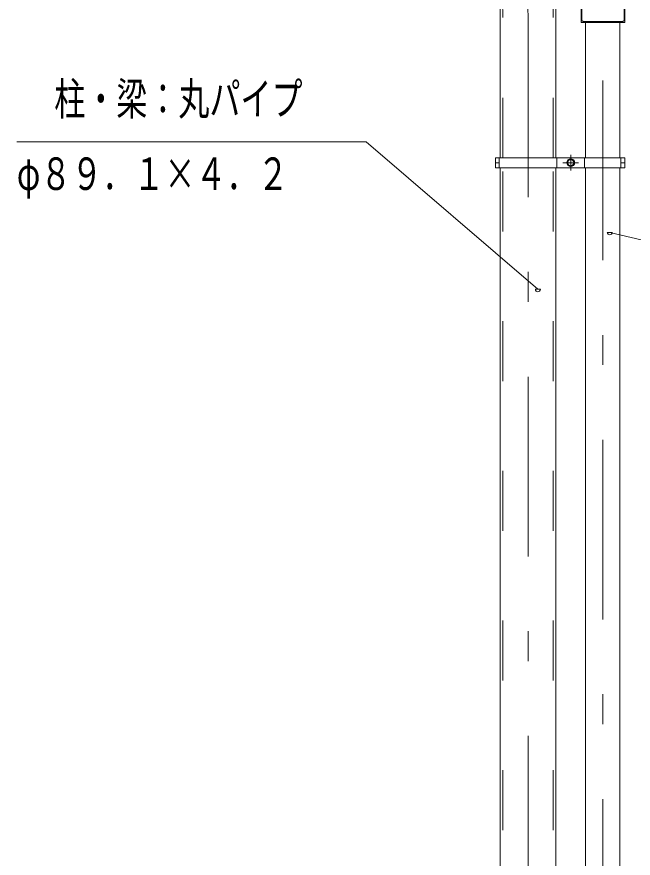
# Model space of a CAD drawing. Units: millimetres, scale not verified. Extents: x -25598 to 25608, y -10130 to 10130.
# Drawn here: x 18848 to 21317, y 3173 to 6545 of the extents above; entities that cross this region are included whole.
import ezdxf
from ezdxf.enums import TextEntityAlignment as Align

# ---------------------------------------------------------------- set-up
doc = ezdxf.new("R2010")
doc.units = ezdxf.units.MM
doc.header["$LTSCALE"] = 60
doc.linetypes.add('USER2', pattern=[10, 4, -6])
doc.linetypes.add('USER3', pattern=[24, 12, -5, 2, -5])
for name, color, linetype, lineweight in [('0-6_2-02BOLD', 7, 'Continuous', 18), ('0-7_2-12HIDDEN', 3, 'USER2', 18), ('0-8_2-22CENTER', 3, 'USER3', 18), ('0-A_2-52DIM', 3, 'Continuous', 18)]:
    doc.layers.add(name, color=color, linetype=linetype, lineweight=lineweight)
doc.styles.add('ＭＳ ゴシック', font='')
doc.styles.get('ＭＳ ゴシック').set_extended_font_data('MS Gothic')

msp = doc.modelspace()

# ---------------------------------------------------------------- linework, layer by layer
at = {"layer": '0-6_2-02BOLD'}
for p, q in [((20784.97, 6542.4), (20784.97, 5979.89)), ((21007.72, 5979.89), (21007.72, 6542.4)), ((21127.11, 6522.5), (21127.11, 5979.89)), ((21264.61, 5979.89), (21264.61, 6522.5)), ((20780.97, 5979.89), (20780.97, 5939.89)), ((21011.72, 5939.89), (21011.72, 5979.89)), ((21123.11, 5979.89), (21123.11, 5939.89)), ((21268.61, 5939.89), (21268.61, 5979.89)), ((20765.72, 5959.89), (20780.97, 5959.89)), ((20784.97, 5939.89), (20784.97, 1484.89)), ((21007.72, 1484.89), (21007.72, 5939.89)), ((21127.11, 5939.89), (21127.11, 1484.89)), ((21264.61, 1484.89), (21264.61, 5939.89)), ((21268.61, 5959.89), (21283.86, 5959.89))]:
    msp.add_line(p, q, dxfattribs=at)
for points in [[(21112.14, 6634.99), (21112.14, 6530.5), (21117.14, 6525.49), (21276.15, 6525.49), (21281.15, 6530.5), (21281.15, 6634.99), (21284.14, 6634.99), (21284.14, 6522.5), (21109.14, 6522.5), (21109.14, 6634.99)], [(20765.72, 5979.89), (20765.72, 5939.89), (21283.86, 5939.89), (21283.86, 5979.89)], [(21054.91, 5967.11), (21054.91, 5952.68), (21067.42, 5945.46), (21079.91, 5952.67), (21079.91, 5967.11), (21067.41, 5974.33)]]:
    msp.add_lwpolyline(points, close=True, dxfattribs=at)
for radius in [15.62, 12.25]:
    msp.add_circle((21067.41, 5959.89), radius, dxfattribs=at)
for radius, end in [(563.62, 84.50003), (786.38, 10.0701)]:
    msp.add_arc((20221.35, 6542.4), radius, 0, end, dxfattribs=at)
at = {"layer": '0-7_2-12HIDDEN'}
for p, q in [((20795.47, 5979.89), (20795.47, 6542.4)), ((20997.22, 5979.89), (20997.22, 6542.4)), ((20795.47, 1484.89), (20795.47, 5939.89)), ((20997.22, 1484.89), (20997.22, 5939.89))]:
    msp.add_line(p, q, dxfattribs=at)
for radius, end in [(574.12, 84.50003), (775.88, 10.07104)]:
    msp.add_arc((20221.35, 6542.4), radius, 0, end, dxfattribs=at)
at = {"layer": '0-8_2-22CENTER'}
for p, q in [((20896.35, 6542.4), (20896.35, -1060.11)), ((21195.86, 1249.49), (21195.86, 6554.8)), ((21067.41, 5991.14), (21067.41, 5928.64)), ((21036.16, 5959.89), (21098.66, 5959.89))]:
    msp.add_line(p, q, dxfattribs=at)
msp.add_arc((20221.35, 6542.4), 675, 0, 84.50003, dxfattribs=at)
at = {"layer": '0-A_2-52DIM'}
for p, q in [((18848.2, 6043.96), (20248.2, 6043.96)), ((20248.2, 6043.96), (20935.63, 5452.65)), ((21233.95, 5680.94), (21213.95, 5680.94)), ((20945.63, 5452.65), (20925.63, 5452.65))]:
    msp.add_line(p, q, dxfattribs=at)
msp.add_lwpolyline([(21223.95, 5680.94), (22996.35, 5264.89), (24996.35, 5264.89)], dxfattribs=at)
for centre in [(21223.95, 5680.94), (20935.63, 5452.65)]:
    msp.add_arc(centre, 10, 180, 0, dxfattribs=at)

# ---------------------------------------------------------------- texts
at = {"layer": '0-A_2-52DIM', "color": 7, "style": 'ＭＳ ゴシック', "width": 0.7}
for s, p in [('柱・梁：丸パイプ', (18998.2, 6111.73)), ('φ８９．１×４．２', (18848.2, 5811.73))]:
    msp.add_text(s, height=130.2, dxfattribs=at).set_placement(p, align=Align.BOTTOM_LEFT)

doc.saveas('drawing.dxf')
